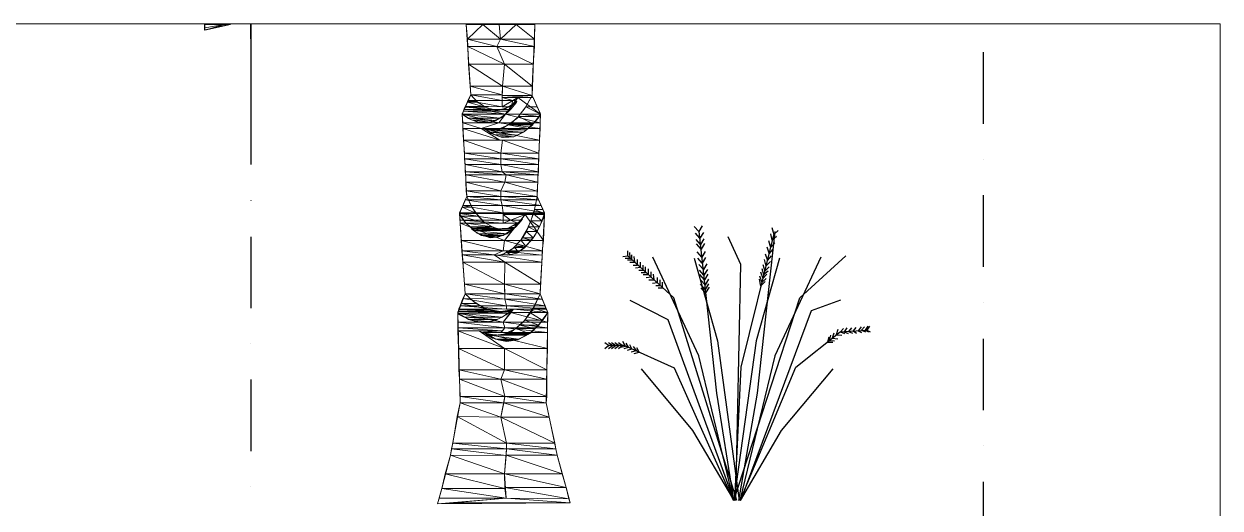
# Model space of a CAD drawing. Header units: inches. Extents: x 2 to 859, y 1 to 607.
# Drawn here: x 205.1 to 342.3, y 242.1 to 297.6 of the extents above; entities that cross this region are included whole.
import ezdxf

# ---------------------------------------------------------------- set-up
doc = ezdxf.new("R2010")
doc.units = ezdxf.units.IN
doc.header["$MEASUREMENT"] = 0
doc.layers.add('PDF_Geometry', color=7, linetype='Continuous', true_color=0x00b8b8)

msp = doc.modelspace()

# ---------------------------------------------------------------- linework, layer by layer
at = {"layer": 'PDF_Geometry', "color": 7, "lineweight": 0}
msp.add_lwpolyline([(34.15, 25.63), (342.29, 25.63), (342.29, 297.61), (34.15, 297.61), (34.15, 25.63)], dxfattribs=at)
at = {"layer": 'PDF_Geometry', "color": 3, "lineweight": 0}
for points in [[(228.09, 297.55), (225.88, 297.55), (225.88, 297.16), (228.09, 297.55)], [(228.8, 297.55), (228.09, 297.55), (225.88, 296.9), (228.8, 297.55)], [(228.09, 297.55), (225.88, 296.9), (225.88, 297.16), (228.09, 297.55)]]:
    msp.add_lwpolyline(points, dxfattribs=at)
at = {"layer": 'PDF_Geometry', "color": 7, "lineweight": 25}
for points in [[(228.8, 297.55), (225.88, 296.9), (225.88, 297.55)], [(231.14, 295.92), (231.14, 297.55)], [(231.14, 297.55), (231.14, 289.61)], [(315.11, 294.36), (315.11, 286.16)], [(231.14, 289.61), (231.14, 281.48)], [(231.14, 288.77), (231.14, 288.77)], [(315.11, 282.07), (315.11, 282.07)], [(231.14, 277.38), (231.14, 277.32)], [(315.11, 277.97), (315.11, 269.78)], [(231.14, 273.22), (231.14, 265.03)], [(315.11, 265.68), (315.11, 265.68)], [(231.14, 260.93), (231.14, 260.93)], [(315.11, 261.52), (315.11, 253.32)], [(231.14, 256.83), (231.14, 248.64)], [(315.11, 249.22), (315.11, 249.22)], [(231.14, 244.54), (231.14, 244.54)], [(315.11, 245.13), (315.11, 236.93)]]:
    msp.add_lwpolyline(points, dxfattribs=at)
at = {"layer": 'PDF_Geometry', "color": 172, "lineweight": 20, "true_color": 0x0000dd}
for points in [[(255.86, 297.55), (256.38, 289.48), (255.4, 287.27), (255.92, 277.84), (255.08, 275.89), (255.73, 266.65), (254.88, 264.44), (255.14, 254.17), (254.04, 248.18), (253.06, 244.35), (252.54, 242.59), (260.41, 243.24), (260.22, 246.04), (260.48, 248.9), (260.48, 249.55), (259.83, 252.54), (260.28, 254.88), (259.83, 256.9), (260.22, 257.94), (260.22, 260.41), (257.35, 262.43), (259.83, 262.23), (260.28, 262.75), (260.09, 263.4), (261.26, 264.9), (260.48, 264.9), (260.48, 265.29), (260.28, 266.07), (260.22, 267.76), (260.28, 270.3), (259.04, 271.14), (260.09, 271.6), (260.22, 272.77), (262.62, 275.76), (260.09, 274.78), (260.09, 275.11), (260.09, 275.95), (259.96, 276.8), (259.83, 277.45), (259.83, 278.49), (260.28, 279.47), (260.41, 280.31), (259.96, 280.64), (259.83, 281.48), (259.83, 282.13), (259.83, 282.78), (260.02, 284.28), (259.7, 284.28), (257.55, 285.64), (259.57, 286.29), (261.78, 289.16), (259.96, 288.12), (259.96, 288.83), (260.02, 290.46), (260.22, 292.99), (259.37, 295.01), (259.76, 295.86), (259.63, 297.55)], [(263.99, 277.84), (263.6, 275.95), (262.95, 274.26), (262.1, 272.83), (261.19, 271.86), (260.15, 271.27), (259.89, 271.14), (259.83, 271.14), (259.96, 271.14), (260.54, 271.08), (261.65, 271.34), (262.69, 272.12), (263.66, 273.29), (264.44, 274.78), (264.77, 275.56), (264.83, 275.89), (264.77, 276.02), (264.64, 276.34), (263.99, 277.84)], [(255.73, 266.65), (256.64, 265.81), (257.68, 265.16), (258.72, 264.77), (259.76, 264.64), (260.8, 264.7), (261.06, 264.77), (261.13, 264.77), (260.93, 264.64), (260.41, 264.25), (259.24, 263.66), (258, 263.4), (256.77, 263.53), (255.6, 263.99), (255.01, 264.31), (254.88, 264.51), (254.88, 264.57), (255.08, 265.03), (255.73, 266.65)], [(264.31, 266.65), (263.47, 264.83), (262.36, 263.4), (261.06, 262.36), (259.76, 261.91), (258.39, 262.04), (258.07, 262.1), (258.2, 261.97), (258.85, 261.58), (260.28, 261.26), (261.78, 261.39), (263.21, 262.17), (264.44, 263.4), (265.03, 264.18), (265.16, 264.51), (265.16, 264.64), (264.96, 265.03), (264.31, 266.65)]]:
    msp.add_lwpolyline(points, dxfattribs=at)
at = {"layer": 'PDF_Geometry', "lineweight": 20}
msp.add_lwpolyline([(255.86, 297.55), (256.38, 289.48), (255.4, 287.27), (255.92, 277.84), (255.08, 275.89), (255.73, 266.65), (254.88, 264.44), (255.14, 254.17), (254.04, 248.18), (253.06, 244.35), (252.54, 242.59), (260.41, 243.24), (260.22, 246.04), (260.48, 248.9), (260.48, 249.55), (259.83, 252.54), (260.28, 254.88), (259.83, 256.9), (260.22, 257.94), (260.22, 260.41), (257.35, 262.43), (259.83, 262.23), (260.28, 262.75), (260.09, 263.4), (261.26, 264.9), (260.48, 264.9), (260.48, 265.29), (260.28, 266.07), (260.22, 267.76), (260.28, 270.3), (259.04, 271.14), (260.09, 271.6), (260.22, 272.77), (262.62, 275.76), (260.09, 274.78), (260.09, 275.11), (260.09, 275.95), (259.96, 276.8), (259.83, 277.45), (259.83, 278.49), (260.28, 279.47), (260.41, 280.31), (259.96, 280.64), (259.83, 281.48), (259.83, 282.13), (259.83, 282.78), (260.02, 284.28), (259.7, 284.28), (257.55, 285.64), (259.57, 286.29), (261.78, 289.16), (259.96, 288.12), (259.96, 288.83), (260.02, 290.46), (260.22, 292.99), (259.37, 295.01), (259.76, 295.86), (259.63, 297.55)], dxfattribs=at)
at = {"layer": 'PDF_Geometry', "color": 12, "lineweight": 20, "true_color": 0xdd0000}
msp.add_lwpolyline([(263.73, 297.55), (263.4, 289.42), (264.38, 287.27), (263.99, 277.84), (264.83, 275.89), (264.31, 266.65), (265.22, 264.51), (265.03, 254.17), (266.26, 248.18), (267.3, 244.48), (267.76, 242.72), (252.54, 242.59), (260.41, 243.24), (260.22, 246.04), (260.48, 248.9), (260.48, 249.55), (259.83, 252.54), (260.28, 254.88), (259.83, 256.9), (260.22, 257.94), (260.22, 260.41), (257.35, 262.43), (259.83, 262.23), (260.28, 262.75), (260.09, 263.4), (261.26, 264.9), (260.48, 264.9), (260.48, 265.29), (260.28, 266.07), (260.22, 267.76), (260.28, 270.3), (259.04, 271.14), (260.09, 271.6), (260.22, 272.77), (262.62, 275.76), (260.09, 274.78), (260.09, 275.11), (260.09, 275.95), (259.96, 276.8), (259.83, 277.45), (259.83, 278.49), (260.28, 279.47), (260.41, 280.31), (259.96, 280.64), (259.83, 281.48), (259.83, 282.13), (259.83, 282.78), (260.02, 284.28), (259.7, 284.28), (257.55, 285.64), (259.57, 286.29), (261.78, 289.16), (259.96, 288.12), (259.96, 288.83), (260.02, 290.46), (260.22, 292.99), (259.37, 295.01), (259.76, 295.86), (259.63, 297.55)], dxfattribs=at)
at = {"layer": 'PDF_Geometry', "lineweight": 0}
for points in [[(255.99, 295.86), (257.74, 297.55), (255.86, 297.55), (255.99, 295.86)], [(259.76, 295.86), (255.99, 295.86), (257.74, 297.55), (259.76, 295.86)], [(257.74, 297.55), (259.63, 297.55), (259.76, 295.86), (257.74, 297.55)], [(256.05, 295.01), (259.37, 295.01), (255.99, 295.86), (256.05, 295.01)], [(259.37, 295.01), (255.99, 295.86), (259.76, 295.86), (259.37, 295.01)], [(256.12, 292.99), (260.22, 292.99), (256.05, 295.01), (256.12, 292.99)], [(260.22, 292.99), (256.05, 295.01), (259.37, 295.01), (260.22, 292.99)], [(256.31, 290.46), (260.02, 290.46), (256.12, 292.99), (256.31, 290.46)], [(260.02, 290.46), (256.12, 292.99), (260.22, 292.99), (260.02, 290.46)], [(256.05, 288.83), (259.96, 288.83), (256.38, 289.48), (256.05, 288.83)], [(256.38, 289.48), (259.96, 289.48), (256.31, 290.46), (256.38, 289.48)], [(259.96, 289.48), (256.31, 290.46), (260.02, 290.46), (259.96, 289.48)], [(259.96, 288.83), (256.38, 289.48), (259.96, 289.48), (259.96, 288.83)], [(255.4, 287.27), (260.35, 287.27), (255.79, 288.18), (255.4, 287.27)], [(255.79, 288.18), (259.96, 288.12), (256.05, 288.83), (255.79, 288.18)], [(260.35, 287.27), (255.79, 288.18), (261, 288.12), (260.35, 287.27)], [(259.96, 288.12), (256.05, 288.83), (259.96, 288.83), (259.96, 288.12)], [(259.96, 288.12), (261, 288.12), (261.19, 288.83), (259.96, 288.12)], [(261, 288.12), (261.19, 288.83), (261.52, 288.83), (261, 288.12)], [(261.78, 289.16), (261.19, 288.83), (261.52, 288.83), (261.78, 289.16)], [(255.47, 286.29), (259.57, 286.29), (255.4, 287.27), (255.47, 286.29)], [(259.57, 286.29), (255.4, 287.27), (260.35, 287.27), (259.57, 286.29)], [(255.47, 285.64), (257.55, 285.64), (255.47, 286.29), (255.47, 285.64)], [(257.55, 285.64), (255.47, 286.29), (259.57, 286.29), (257.55, 285.64)], [(255.53, 284.28), (259.7, 284.28), (255.47, 285.64), (255.53, 284.28)], [(259.7, 284.28), (255.47, 285.64), (257.55, 285.64), (259.7, 284.28)], [(259.7, 284.28), (259.7, 284.28), (255.53, 284.28), (259.7, 284.28)], [(259.7, 284.28), (255.53, 284.28), (259.7, 284.28)], [(255.66, 282.78), (259.83, 282.78), (255.53, 284.28), (255.66, 282.78)], [(259.83, 282.78), (255.53, 284.28), (260.02, 284.28), (259.83, 282.78)], [(260.02, 284.28), (259.7, 284.28), (259.7, 284.28), (260.02, 284.28)], [(255.66, 282.13), (259.83, 282.13), (255.66, 282.78), (255.66, 282.13)], [(259.83, 282.13), (255.66, 282.78), (259.83, 282.78), (259.83, 282.13)], [(255.73, 281.48), (259.83, 281.48), (255.66, 282.13), (255.73, 281.48)], [(259.83, 281.48), (255.66, 282.13), (259.83, 282.13), (259.83, 281.48)], [(255.73, 280.64), (259.96, 280.64), (255.73, 281.48), (255.73, 280.64)], [(259.96, 280.64), (255.73, 281.48), (259.83, 281.48), (259.96, 280.64)], [(255.79, 280.31), (260.41, 280.31), (255.73, 280.64), (255.79, 280.31)], [(260.41, 280.31), (255.73, 280.64), (259.96, 280.64), (260.41, 280.31)], [(255.79, 279.47), (260.28, 279.47), (255.79, 280.31), (255.79, 279.47)], [(260.28, 279.47), (255.79, 280.31), (260.41, 280.31), (260.28, 279.47)], [(255.86, 278.49), (259.83, 278.49), (255.79, 279.47), (255.86, 278.49)], [(259.83, 278.49), (255.79, 279.47), (260.28, 279.47), (259.83, 278.49)], [(255.92, 277.84), (259.83, 277.84), (255.86, 278.49), (255.92, 277.84)], [(259.83, 277.84), (255.86, 278.49), (259.83, 278.49), (259.83, 277.84)], [(255.47, 276.8), (259.96, 276.8), (255.73, 277.45), (255.47, 276.8)], [(255.73, 277.45), (259.83, 277.45), (255.92, 277.84), (255.73, 277.45)], [(259.96, 276.8), (255.73, 277.45), (259.83, 277.45), (259.96, 276.8)], [(259.83, 277.45), (255.92, 277.84), (259.83, 277.84), (259.83, 277.45)], [(255.08, 275.95), (260.09, 275.95), (255.47, 276.8), (255.08, 275.95)], [(255.08, 275.89), (260.09, 275.89), (255.08, 275.95), (255.08, 275.89)], [(260.09, 275.89), (255.08, 275.95), (260.09, 275.95), (260.09, 275.89)], [(255.14, 275.11), (260.09, 275.11), (255.08, 275.89), (255.14, 275.11)], [(260.09, 275.11), (255.08, 275.89), (260.09, 275.89), (260.09, 275.11)], [(260.09, 275.95), (255.47, 276.8), (259.96, 276.8), (260.09, 275.95)], [(262.62, 275.76), (260.93, 275.11), (262.1, 275.11), (262.62, 275.76)], [(255.14, 274.78), (260.09, 274.78), (255.14, 275.11), (255.14, 274.78)], [(260.09, 274.78), (255.14, 275.11), (260.09, 275.11), (260.09, 274.78)], [(255.27, 272.77), (260.22, 272.77), (255.14, 274.78), (255.27, 272.77)], [(260.22, 272.77), (255.14, 274.78), (261.78, 274.78), (260.22, 272.77)], [(260.09, 274.78), (261.78, 274.78), (260.93, 275.11), (260.09, 274.78)], [(261.78, 274.78), (260.93, 275.11), (262.1, 275.11), (261.78, 274.78)], [(255.34, 271.6), (260.09, 271.6), (255.27, 272.77), (255.34, 271.6)], [(260.09, 271.6), (255.27, 272.77), (260.22, 272.77), (260.09, 271.6)], [(255.4, 271.14), (259.04, 271.14), (255.34, 271.6), (255.4, 271.14)], [(259.04, 271.14), (255.34, 271.6), (260.09, 271.6), (259.04, 271.14)], [(255.47, 270.3), (260.28, 270.3), (255.4, 271.14), (255.47, 270.3)], [(260.28, 270.3), (255.4, 271.14), (259.04, 271.14), (260.28, 270.3)], [(255.66, 267.76), (260.22, 267.76), (255.47, 270.3), (255.66, 267.76)], [(260.22, 267.76), (255.47, 270.3), (260.28, 270.3), (260.22, 267.76)], [(255.73, 266.65), (260.28, 266.65), (255.66, 267.76), (255.73, 266.65)], [(260.28, 266.65), (255.66, 267.76), (260.22, 267.76), (260.28, 266.65)], [(255.14, 265.29), (260.48, 265.29), (255.47, 266.13), (255.14, 265.29)], [(255.73, 266.65), (255.27, 265.55), (256.96, 265.55), (255.73, 266.65)], [(255.47, 266.13), (260.28, 266.07), (255.73, 266.65), (255.47, 266.13)], [(260.48, 265.29), (255.47, 266.13), (260.28, 266.07), (260.48, 265.29)], [(260.28, 266.07), (255.73, 266.65), (260.28, 266.65), (260.28, 266.07)], [(254.88, 264.44), (260.93, 264.44), (255.01, 264.96), (254.88, 264.44)], [(254.95, 264.64), (259.76, 264.64), (255.01, 264.83), (254.95, 264.64)], [(255.01, 264.9), (258.33, 264.9), (255.27, 265.55), (255.01, 264.9)], [(255.01, 264.96), (260.48, 264.9), (255.14, 265.29), (255.01, 264.96)], [(260.48, 264.9), (260.48, 264.9), (255.01, 264.96), (260.48, 264.9)], [(260.48, 264.9), (255.01, 264.96), (260.48, 264.9)], [(260.93, 264.44), (255.01, 264.96), (261.26, 264.9), (260.93, 264.44)], [(255.01, 264.83), (258.65, 264.83), (255.01, 264.9), (255.01, 264.83)], [(258.65, 264.83), (255.01, 264.9), (258.33, 264.9), (258.65, 264.83)], [(259.76, 264.64), (255.01, 264.83), (258.65, 264.83), (259.76, 264.64)], [(260.48, 264.9), (255.14, 265.29), (260.48, 265.29), (260.48, 264.9)], [(258.33, 264.9), (255.27, 265.55), (256.96, 265.55), (258.33, 264.9)], [(261.13, 264.83), (259.76, 264.64), (260.87, 264.64), (261.13, 264.83)], [(261.26, 264.9), (260.48, 264.9), (260.48, 264.9), (261.26, 264.9)], [(254.88, 264.44), (260.61, 264.44), (254.95, 264.64), (254.88, 264.44)], [(254.88, 263.4), (260.09, 263.4), (254.88, 264.44), (254.88, 263.4)], [(260.09, 263.4), (254.88, 264.44), (260.93, 264.44), (260.09, 263.4)], [(255.73, 263.99), (259.96, 263.99), (254.88, 264.44), (255.73, 263.99)], [(259.96, 263.99), (254.88, 264.44), (260.61, 264.44), (259.96, 263.99)], [(254.88, 262.75), (260.28, 262.75), (254.88, 263.4), (254.88, 262.75)], [(260.28, 262.75), (254.88, 263.4), (260.09, 263.4), (260.28, 262.75)], [(260.61, 264.44), (254.95, 264.64), (260.87, 264.64), (260.61, 264.44)], [(256.12, 263.73), (259.37, 263.73), (255.73, 263.99), (256.12, 263.73)], [(259.37, 263.73), (255.73, 263.99), (259.96, 263.99), (259.37, 263.73)], [(256.12, 263.73), (257.09, 263.47), (258.65, 263.47), (256.12, 263.73)], [(256.12, 263.73), (259.37, 263.73), (258.65, 263.47), (256.12, 263.73)], [(257.09, 263.47), (258.65, 263.47), (257.35, 263.4), (257.09, 263.47)], [(254.88, 262.43), (260.02, 262.43), (254.88, 262.75), (254.88, 262.43)], [(260.02, 262.43), (254.88, 262.75), (260.28, 262.75), (260.02, 262.43)], [(254.95, 260.41), (260.22, 260.41), (254.88, 262.43), (254.95, 260.41)], [(260.22, 260.41), (254.88, 262.43), (257.35, 262.43), (260.22, 260.41)], [(257.35, 262.43), (260.02, 262.43), (259.83, 262.23), (257.35, 262.43)], [(255.01, 257.94), (260.22, 257.94), (254.95, 260.41), (255.01, 257.94)], [(260.22, 257.94), (254.95, 260.41), (260.22, 260.41), (260.22, 257.94)], [(255.08, 256.9), (259.83, 256.9), (255.01, 257.94), (255.08, 256.9)], [(259.83, 256.9), (255.01, 257.94), (260.22, 257.94), (259.83, 256.9)], [(255.14, 254.88), (260.28, 254.88), (255.08, 256.9), (255.14, 254.88)], [(260.28, 254.88), (255.08, 256.9), (259.83, 256.9), (260.28, 254.88)], [(254.82, 252.61), (259.83, 252.54), (255.14, 254.17), (254.82, 252.61)], [(255.14, 254.17), (260.15, 254.17), (255.14, 254.88), (255.14, 254.17)], [(260.15, 254.17), (255.14, 254.88), (260.28, 254.88), (260.15, 254.17)], [(259.83, 252.54), (255.14, 254.17), (260.15, 254.17), (259.83, 252.54)], [(254.3, 249.55), (260.48, 249.55), (254.82, 252.61), (254.3, 249.55)], [(260.48, 249.55), (254.82, 252.61), (259.83, 252.54), (260.48, 249.55)], [(254.04, 248.18), (260.41, 248.12), (254.17, 248.9), (254.04, 248.18)], [(254.17, 248.9), (260.48, 248.9), (254.3, 249.55), (254.17, 248.9)], [(260.41, 248.12), (254.17, 248.9), (260.48, 248.9), (260.41, 248.12)], [(260.48, 248.9), (254.3, 249.55), (260.48, 249.55), (260.48, 248.9)], [(253.45, 246.04), (260.22, 246.04), (254.04, 248.18), (253.45, 246.04)], [(260.22, 246.04), (254.04, 248.18), (260.41, 248.12), (260.22, 246.04)], [(253.06, 244.35), (260.28, 244.35), (253.45, 246.04), (253.06, 244.35)], [(260.28, 244.35), (253.45, 246.04), (260.22, 246.04), (260.28, 244.35)], [(253.06, 244.35), (252.74, 243.24), (260.41, 243.24), (253.06, 244.35)], [(253.06, 244.35), (260.28, 244.35), (260.41, 243.24), (253.06, 244.35)], [(252.74, 243.24), (260.41, 243.24), (252.54, 242.59), (252.74, 243.24)]]:
    msp.add_lwpolyline(points, dxfattribs=at)
at = {"layer": 'PDF_Geometry', "color": 12, "lineweight": 0, "true_color": 0xdd0000}
for points in [[(259.76, 295.86), (261.58, 297.55), (259.63, 297.55), (259.76, 295.86)], [(263.66, 295.86), (259.76, 295.86), (261.58, 297.55), (263.66, 295.86)], [(261.58, 297.55), (263.73, 297.55), (263.66, 295.86), (261.58, 297.55)], [(259.37, 295.01), (263.66, 295.01), (259.76, 295.86), (259.37, 295.01)], [(260.22, 292.99), (263.53, 292.99), (259.37, 295.01), (260.22, 292.99)], [(263.53, 292.99), (259.37, 295.01), (263.66, 295.01), (263.53, 292.99)], [(263.66, 295.01), (259.76, 295.86), (263.66, 295.86), (263.66, 295.01)], [(260.02, 290.46), (263.4, 290.46), (260.22, 292.99), (260.02, 290.46)], [(263.4, 290.46), (260.22, 292.99), (263.53, 292.99), (263.4, 290.46)], [(259.96, 289.42), (263.4, 289.42), (260.02, 290.46), (259.96, 289.42)], [(259.96, 289.16), (263.53, 289.16), (259.96, 289.42), (259.96, 289.16)], [(263.53, 289.16), (259.96, 289.42), (263.4, 289.42), (263.53, 289.16)], [(263.4, 289.42), (260.02, 290.46), (263.4, 290.46), (263.4, 289.42)], [(259.96, 289.16), (259.96, 288.83), (261.19, 288.83), (259.96, 289.16)], [(259.96, 289.16), (261.78, 289.16), (261.19, 288.83), (259.96, 289.16)], [(259.96, 288.83), (261.19, 288.83), (259.96, 288.12), (259.96, 288.83)], [(260.35, 287.27), (264.38, 287.27), (261.78, 289.16), (260.35, 287.27)], [(264.38, 287.27), (261.78, 289.16), (263.53, 289.16), (264.38, 287.27)], [(259.57, 286.29), (264.31, 286.29), (260.35, 287.27), (259.57, 286.29)], [(264.31, 286.29), (260.35, 287.27), (264.38, 287.27), (264.31, 286.29)], [(257.55, 285.64), (264.31, 285.64), (259.57, 286.29), (257.55, 285.64)], [(259.7, 284.28), (264.25, 284.28), (257.55, 285.64), (259.7, 284.28)], [(264.25, 284.28), (257.55, 285.64), (264.31, 285.64), (264.25, 284.28)], [(264.31, 285.64), (259.57, 286.29), (264.31, 286.29), (264.31, 285.64)], [(259.7, 284.28), (260.02, 284.28), (260.02, 284.28), (259.7, 284.28)], [(259.83, 282.78), (264.18, 282.78), (260.02, 284.28), (259.83, 282.78)], [(264.18, 282.78), (260.02, 284.28), (264.25, 284.28), (264.18, 282.78)], [(259.83, 282.13), (264.18, 282.13), (259.83, 282.78), (259.83, 282.13)], [(264.18, 282.13), (259.83, 282.78), (264.18, 282.78), (264.18, 282.13)], [(259.83, 281.48), (264.12, 281.48), (259.83, 282.13), (259.83, 281.48)], [(264.12, 281.48), (259.83, 282.13), (264.18, 282.13), (264.12, 281.48)], [(259.96, 280.64), (264.12, 280.64), (259.83, 281.48), (259.96, 280.64)], [(264.12, 280.64), (259.83, 281.48), (264.12, 281.48), (264.12, 280.64)], [(260.41, 280.31), (264.05, 280.31), (259.96, 280.64), (260.41, 280.31)], [(264.05, 280.31), (259.96, 280.64), (264.12, 280.64), (264.05, 280.31)], [(260.28, 279.47), (264.05, 279.47), (260.41, 280.31), (260.28, 279.47)], [(264.05, 279.47), (260.41, 280.31), (264.05, 280.31), (264.05, 279.47)], [(259.83, 278.49), (263.99, 278.43), (260.28, 279.47), (259.83, 278.49)], [(259.83, 277.84), (263.99, 277.84), (259.83, 278.49), (259.83, 277.84)], [(263.99, 277.84), (259.83, 278.49), (263.99, 278.43), (263.99, 277.84)], [(263.99, 278.43), (260.28, 279.47), (264.05, 279.47), (263.99, 278.43)], [(259.83, 277.45), (264.12, 277.45), (259.83, 277.84), (259.83, 277.45)], [(264.12, 277.45), (259.83, 277.84), (263.99, 277.84), (264.12, 277.45)], [(259.96, 276.8), (264.44, 276.8), (259.83, 277.45), (259.96, 276.8)], [(264.44, 276.8), (259.83, 277.45), (264.12, 277.45), (264.44, 276.8)], [(260.09, 275.95), (264.83, 275.95), (259.96, 276.8), (260.09, 275.95)], [(264.83, 275.95), (259.96, 276.8), (264.44, 276.8), (264.83, 275.95)], [(260.09, 275.89), (264.83, 275.89), (260.09, 275.95), (260.09, 275.89)], [(264.83, 275.89), (260.09, 275.95), (264.83, 275.95), (264.83, 275.89)], [(260.09, 275.76), (264.83, 275.76), (260.09, 275.89), (260.09, 275.76)], [(264.83, 275.76), (260.09, 275.89), (264.83, 275.89), (264.83, 275.76)], [(260.09, 275.76), (260.09, 275.11), (260.93, 275.11), (260.09, 275.76)], [(260.09, 275.76), (262.62, 275.76), (260.93, 275.11), (260.09, 275.76)], [(260.22, 272.77), (264.7, 272.77), (262.62, 275.76), (260.22, 272.77)], [(264.7, 272.77), (262.62, 275.76), (264.83, 275.76), (264.7, 272.77)], [(260.09, 275.11), (260.93, 275.11), (260.09, 274.78), (260.09, 275.11)], [(259.04, 271.14), (264.57, 271.08), (260.09, 271.6), (259.04, 271.14)], [(260.09, 271.6), (264.57, 271.6), (260.22, 272.77), (260.09, 271.6)], [(264.57, 271.08), (260.09, 271.6), (264.57, 271.6), (264.57, 271.08)], [(264.57, 271.6), (260.22, 272.77), (264.7, 272.77), (264.57, 271.6)], [(260.28, 270.3), (264.51, 270.3), (259.04, 271.14), (260.28, 270.3)], [(264.51, 270.3), (259.04, 271.14), (264.57, 271.08), (264.51, 270.3)], [(260.22, 267.76), (264.38, 267.76), (260.28, 270.3), (260.22, 267.76)], [(264.38, 267.76), (260.28, 270.3), (264.51, 270.3), (264.38, 267.76)], [(260.28, 266.65), (264.31, 266.65), (260.22, 267.76), (260.28, 266.65)], [(264.31, 266.65), (260.22, 267.76), (264.38, 267.76), (264.31, 266.65)], [(260.28, 266.07), (264.57, 266.07), (260.28, 266.65), (260.28, 266.07)], [(264.57, 266.07), (260.28, 266.65), (264.31, 266.65), (264.57, 266.07)], [(260.48, 265.29), (264.9, 265.29), (260.28, 266.07), (260.48, 265.29)], [(264.9, 265.29), (260.28, 266.07), (264.57, 266.07), (264.9, 265.29)], [(260.48, 264.9), (265.03, 264.9), (260.48, 265.29), (260.48, 264.9)], [(265.03, 264.9), (260.48, 265.29), (264.9, 265.29), (265.03, 264.9)], [(260.48, 264.9), (261.26, 264.9), (261.26, 264.9), (260.48, 264.9)], [(260.93, 264.51), (265.22, 264.51), (261.26, 264.9), (260.93, 264.51)], [(265.22, 264.51), (261.26, 264.9), (265.03, 264.9), (265.22, 264.51)], [(260.09, 263.4), (265.16, 263.4), (260.93, 264.51), (260.09, 263.4)], [(260.28, 262.75), (265.16, 262.75), (260.09, 263.4), (260.28, 262.75)], [(265.16, 262.75), (260.09, 263.4), (265.16, 263.4), (265.16, 262.75)], [(265.16, 263.4), (260.93, 264.51), (265.22, 264.51), (265.16, 263.4)], [(257.35, 262.43), (257.61, 262.23), (259.83, 262.23), (257.35, 262.43)], [(260.22, 260.41), (265.16, 260.41), (257.61, 262.23), (260.22, 260.41)], [(265.16, 260.41), (257.61, 262.23), (265.16, 262.23), (265.16, 260.41)], [(259.83, 262.23), (265.16, 262.23), (260.28, 262.75), (259.83, 262.23)], [(265.16, 262.23), (260.28, 262.75), (265.16, 262.75), (265.16, 262.23)], [(260.22, 257.94), (265.09, 257.94), (260.22, 260.41), (260.22, 257.94)], [(265.09, 257.94), (260.22, 260.41), (265.16, 260.41), (265.09, 257.94)], [(259.83, 256.9), (265.09, 256.9), (260.22, 257.94), (259.83, 256.9)], [(265.09, 256.9), (260.22, 257.94), (265.09, 257.94), (265.09, 256.9)], [(260.28, 254.88), (265.09, 254.88), (259.83, 256.9), (260.28, 254.88)], [(265.09, 254.88), (259.83, 256.9), (265.09, 256.9), (265.09, 254.88)], [(259.83, 252.54), (265.35, 252.54), (260.15, 254.17), (259.83, 252.54)], [(260.15, 254.17), (265.03, 254.17), (260.28, 254.88), (260.15, 254.17)], [(265.35, 252.54), (260.15, 254.17), (265.03, 254.17), (265.35, 252.54)], [(265.03, 254.17), (260.28, 254.88), (265.09, 254.88), (265.03, 254.17)], [(260.48, 249.55), (266, 249.55), (259.83, 252.54), (260.48, 249.55)], [(266, 249.55), (259.83, 252.54), (265.35, 252.54), (266, 249.55)], [(260.41, 248.18), (266.26, 248.18), (260.48, 248.9), (260.41, 248.18)], [(260.48, 248.9), (266.13, 248.9), (260.48, 249.55), (260.48, 248.9)], [(266.13, 248.9), (260.48, 249.55), (266, 249.55), (266.13, 248.9)], [(266.26, 248.18), (260.48, 248.9), (266.13, 248.9), (266.26, 248.18)], [(260.22, 246.04), (266.85, 246.04), (260.41, 248.18), (260.22, 246.04)], [(266.85, 246.04), (260.41, 248.18), (266.26, 248.18), (266.85, 246.04)], [(260.28, 244.48), (267.3, 244.48), (260.22, 246.04), (260.28, 244.48)], [(267.3, 244.48), (260.22, 246.04), (266.85, 246.04), (267.3, 244.48)], [(260.41, 243.24), (267.63, 243.18), (260.28, 244.48), (260.41, 243.24)], [(267.63, 243.18), (260.28, 244.48), (267.3, 244.48), (267.63, 243.18)], [(260.41, 243.24), (254.3, 242.72), (267.76, 242.72), (260.41, 243.24)], [(260.41, 243.24), (267.63, 243.18), (267.76, 242.72), (260.41, 243.24)], [(254.3, 242.72), (267.76, 242.72), (252.54, 242.59), (254.3, 242.72)]]:
    msp.add_lwpolyline(points, dxfattribs=at)
at = {"layer": 'PDF_Geometry', "color": 252, "lineweight": 20, "true_color": 0x989898}
for points in [[(256.38, 289.48), (257.22, 288.57), (258.26, 287.99), (259.3, 287.73), (260.35, 287.92), (261.39, 288.51), (261.58, 288.7), (261.65, 288.7), (261.52, 288.51), (261, 287.86), (259.89, 286.88), (258.65, 286.36), (257.35, 286.29), (256.12, 286.75), (255.53, 287.14), (255.4, 287.34), (255.47, 287.4), (255.6, 287.86), (256.38, 289.48)], [(255.92, 277.84), (256.77, 276.15), (257.94, 274.85), (259.3, 274.13), (260.67, 274.2), (261.91, 274.91), (262.17, 275.11), (262.23, 275.17), (262.1, 274.98), (261.52, 274.33), (260.09, 273.35), (258.59, 273.09), (257.09, 273.61), (255.79, 274.78), (255.21, 275.56), (255.08, 275.89), (255.14, 276.02), (255.27, 276.34), (255.92, 277.84)], [(255.92, 277.84), (256.77, 276.15), (257.94, 274.85), (259.3, 274.13), (260.67, 274.2), (261.91, 274.91), (262.17, 275.11), (262.23, 275.17), (262.1, 274.98), (261.52, 274.33), (260.09, 273.35), (258.59, 273.09), (257.09, 273.61), (255.79, 274.78), (255.21, 275.56), (255.08, 275.89), (255.14, 276.02), (255.27, 276.34), (255.92, 277.84)], [(255.73, 266.65), (256.64, 265.81), (257.68, 265.16), (258.72, 264.77), (259.76, 264.64), (260.8, 264.7), (261.06, 264.77), (261.13, 264.77), (260.93, 264.64), (260.41, 264.25), (259.24, 263.66), (258, 263.4), (256.77, 263.53), (255.6, 263.99), (255.01, 264.31), (254.88, 264.51), (254.88, 264.57), (255.08, 265.03), (255.73, 266.65)], [(255.73, 266.65), (256.64, 265.81), (257.68, 265.16), (258.72, 264.77), (259.76, 264.64), (260.8, 264.7), (261.06, 264.77), (261.13, 264.77), (260.93, 264.64), (260.41, 264.25), (259.24, 263.66), (258, 263.4), (256.77, 263.53), (255.6, 263.99), (255.01, 264.31), (254.88, 264.51), (254.88, 264.57), (255.08, 265.03), (255.73, 266.65)]]:
    msp.add_lwpolyline(points, dxfattribs=at)
at = {"layer": 'PDF_Geometry', "color": 252, "lineweight": 0, "true_color": 0x989898}
for points in [[(256.38, 289.48), (256.05, 288.77), (257.03, 288.77), (256.38, 289.48)], [(255.6, 287.79), (258.91, 287.79), (255.73, 288.05), (255.6, 287.79)], [(255.73, 288.05), (258.07, 288.05), (255.99, 288.64), (255.73, 288.05)], [(258.91, 287.79), (255.73, 288.05), (258.07, 288.05), (258.91, 287.79)], [(255.99, 288.64), (257.16, 288.64), (256.05, 288.77), (255.99, 288.64)], [(258.07, 288.05), (255.99, 288.64), (257.16, 288.64), (258.07, 288.05)], [(257.16, 288.64), (256.05, 288.77), (257.03, 288.77), (257.16, 288.64)], [(259.89, 287.79), (260.93, 287.79), (260.8, 288.12), (259.89, 287.79)], [(260.8, 288.12), (261.19, 288.12), (261.52, 288.64), (260.8, 288.12)], [(260.93, 287.79), (260.8, 288.12), (261.19, 288.12), (260.93, 287.79)], [(261.19, 288.12), (261.52, 288.64), (261.58, 288.64), (261.19, 288.12)], [(261.65, 288.77), (261.52, 288.64), (261.58, 288.64), (261.65, 288.77)], [(255.4, 287.27), (260.35, 287.27), (255.53, 287.6), (255.4, 287.27)], [(256.12, 286.82), (259.7, 286.82), (255.4, 287.27), (256.12, 286.82)], [(259.7, 286.82), (255.4, 287.27), (260.35, 287.27), (259.7, 286.82)], [(255.53, 287.6), (260.74, 287.6), (255.6, 287.79), (255.53, 287.6)], [(260.35, 287.27), (255.53, 287.6), (260.74, 287.6), (260.35, 287.27)], [(258.98, 287.79), (258.98, 287.79), (255.6, 287.79), (258.98, 287.79)], [(258.98, 287.79), (255.6, 287.79), (258.91, 287.79), (258.98, 287.79)], [(260.74, 287.6), (255.6, 287.79), (260.87, 287.79), (260.74, 287.6)], [(256.44, 286.62), (259.24, 286.55), (256.12, 286.82), (256.44, 286.62)], [(259.24, 286.55), (256.12, 286.82), (259.7, 286.82), (259.24, 286.55)], [(258.98, 287.79), (260.87, 287.79), (259.89, 287.79), (258.98, 287.79)], [(260.87, 287.79), (259.89, 287.79), (260.93, 287.79), (260.87, 287.79)], [(256.44, 286.62), (257.29, 286.36), (258.65, 286.36), (256.44, 286.62)], [(256.44, 286.62), (259.24, 286.55), (258.65, 286.36), (256.44, 286.62)], [(257.29, 286.36), (258.65, 286.36), (257.55, 286.29), (257.29, 286.36)], [(255.92, 277.84), (255.4, 276.6), (256.51, 276.6), (255.92, 277.84)], [(255.92, 277.84), (255.4, 276.6), (256.51, 276.6), (255.92, 277.84)], [(263.99, 277.84), (263.66, 276.34), (264.64, 276.34), (263.99, 277.84)], [(255.08, 275.89), (257.03, 275.89), (255.4, 276.6), (255.08, 275.89)], [(255.08, 275.89), (257.03, 275.89), (255.4, 276.6), (255.08, 275.89)], [(255.27, 275.56), (257.22, 275.56), (255.08, 275.89), (255.27, 275.56)], [(257.22, 275.56), (255.08, 275.89), (257.03, 275.89), (257.22, 275.56)], [(255.27, 275.56), (257.22, 275.56), (255.08, 275.89), (255.27, 275.56)], [(257.22, 275.56), (255.08, 275.89), (257.03, 275.89), (257.22, 275.56)], [(257.03, 275.89), (255.4, 276.6), (256.51, 276.6), (257.03, 275.89)], [(257.03, 275.89), (255.4, 276.6), (256.51, 276.6), (257.03, 275.89)], [(263.27, 275.04), (264.51, 275.04), (263.53, 275.89), (263.27, 275.04)], [(263.53, 275.89), (264.83, 275.89), (263.66, 276.34), (263.53, 275.89)], [(264.51, 275.04), (263.53, 275.89), (264.83, 275.89), (264.51, 275.04)], [(264.83, 275.89), (263.66, 276.34), (264.64, 276.34), (264.83, 275.89)], [(255.79, 274.78), (258, 274.78), (255.27, 275.56), (255.79, 274.78)], [(258, 274.78), (255.27, 275.56), (257.22, 275.56), (258, 274.78)], [(255.79, 274.78), (258, 274.78), (255.27, 275.56), (255.79, 274.78)], [(258, 274.78), (255.27, 275.56), (257.22, 275.56), (258, 274.78)], [(255.86, 274.78), (258.07, 274.78), (255.79, 274.78), (255.86, 274.78)], [(258.07, 274.78), (255.79, 274.78), (258, 274.78), (258.07, 274.78)], [(255.86, 274.78), (258.07, 274.78), (255.79, 274.78), (255.86, 274.78)], [(258.07, 274.78), (255.79, 274.78), (258, 274.78), (258.07, 274.78)], [(256.31, 274.33), (258.85, 274.33), (255.86, 274.78), (256.31, 274.33)], [(258.85, 274.33), (255.86, 274.78), (258.07, 274.78), (258.85, 274.33)], [(256.31, 274.33), (258.85, 274.33), (255.86, 274.78), (256.31, 274.33)], [(258.85, 274.33), (255.86, 274.78), (258.07, 274.78), (258.85, 274.33)], [(256.44, 274.2), (259.3, 274.2), (256.31, 274.33), (256.44, 274.2)], [(259.3, 274.2), (256.31, 274.33), (258.85, 274.33), (259.3, 274.2)], [(256.44, 274.2), (259.3, 274.2), (256.31, 274.33), (256.44, 274.2)], [(259.3, 274.2), (256.31, 274.33), (258.85, 274.33), (259.3, 274.2)], [(260.8, 274.26), (261.45, 274.26), (261.45, 274.59), (260.8, 274.26)], [(260.8, 274.26), (261.45, 274.26), (261.45, 274.59), (260.8, 274.26)], [(261.45, 274.59), (261.71, 274.59), (261.78, 274.78), (261.45, 274.59)], [(261.45, 274.59), (261.71, 274.59), (261.78, 274.78), (261.45, 274.59)], [(261.45, 274.26), (261.45, 274.59), (261.71, 274.59), (261.45, 274.26)], [(261.45, 274.26), (261.45, 274.59), (261.71, 274.59), (261.45, 274.26)], [(261.71, 274.59), (261.78, 274.78), (261.91, 274.78), (261.71, 274.59)], [(261.71, 274.59), (261.78, 274.78), (261.91, 274.78), (261.71, 274.59)], [(262.3, 275.24), (261.78, 274.78), (261.91, 274.78), (262.3, 275.24)], [(262.3, 275.24), (261.78, 274.78), (261.91, 274.78), (262.3, 275.24)], [(262.75, 273.81), (263.99, 273.81), (262.95, 274.33), (262.75, 273.81)], [(262.95, 274.33), (264.25, 274.33), (263.27, 275.04), (262.95, 274.33)], [(263.99, 273.81), (262.95, 274.33), (264.25, 274.33), (263.99, 273.81)], [(264.25, 274.33), (263.27, 275.04), (264.51, 275.04), (264.25, 274.33)], [(256.51, 274.07), (259.7, 274.07), (256.44, 274.2), (256.51, 274.07)], [(259.7, 274.07), (256.44, 274.2), (259.3, 274.2), (259.7, 274.07)], [(256.51, 274.07), (259.7, 274.07), (256.44, 274.2), (256.51, 274.07)], [(259.7, 274.07), (256.44, 274.2), (259.3, 274.2), (259.7, 274.07)], [(256.7, 273.94), (261, 273.94), (256.51, 274.07), (256.7, 273.94)], [(261, 273.94), (256.51, 274.07), (261.19, 274.07), (261, 273.94)], [(256.7, 273.94), (261, 273.94), (256.51, 274.07), (256.7, 273.94)], [(261, 273.94), (256.51, 274.07), (261.19, 274.07), (261, 273.94)], [(257.29, 273.55), (260.54, 273.55), (256.7, 273.94), (257.29, 273.55)], [(260.54, 273.55), (256.7, 273.94), (261, 273.94), (260.54, 273.55)], [(257.29, 273.55), (260.54, 273.55), (256.7, 273.94), (257.29, 273.55)], [(260.54, 273.55), (256.7, 273.94), (261, 273.94), (260.54, 273.55)], [(257.61, 273.35), (260.02, 273.35), (257.29, 273.55), (257.61, 273.35)], [(260.02, 273.35), (257.29, 273.55), (260.54, 273.55), (260.02, 273.35)], [(257.61, 273.35), (260.02, 273.35), (257.29, 273.55), (257.61, 273.35)], [(260.02, 273.35), (257.29, 273.55), (260.54, 273.55), (260.02, 273.35)], [(257.61, 273.35), (258.33, 273.22), (259.57, 273.22), (257.61, 273.35)], [(257.61, 273.35), (260.02, 273.35), (259.57, 273.22), (257.61, 273.35)], [(257.61, 273.35), (258.33, 273.22), (259.57, 273.22), (257.61, 273.35)], [(257.61, 273.35), (260.02, 273.35), (259.57, 273.22), (257.61, 273.35)], [(258.33, 273.22), (259.57, 273.22), (258.59, 273.09), (258.33, 273.22)], [(258.33, 273.22), (259.57, 273.22), (258.59, 273.09), (258.33, 273.22)], [(259.7, 274.07), (261.19, 274.07), (260.61, 274.2), (259.7, 274.07)], [(259.7, 274.07), (261.19, 274.07), (260.61, 274.2), (259.7, 274.07)], [(260.61, 274.2), (261.32, 274.2), (260.8, 274.26), (260.61, 274.2)], [(260.61, 274.2), (261.32, 274.2), (260.8, 274.26), (260.61, 274.2)], [(261.19, 274.07), (260.61, 274.2), (261.32, 274.2), (261.19, 274.07)], [(261.19, 274.07), (260.61, 274.2), (261.32, 274.2), (261.19, 274.07)], [(261.32, 274.2), (260.8, 274.26), (261.45, 274.26), (261.32, 274.2)], [(261.32, 274.2), (260.8, 274.26), (261.45, 274.26), (261.32, 274.2)], [(262.1, 272.83), (263.34, 272.83), (262.3, 273.09), (262.1, 272.83)], [(262.3, 273.09), (263.53, 273.09), (262.75, 273.81), (262.3, 273.09)], [(263.34, 272.83), (262.3, 273.09), (263.53, 273.09), (263.34, 272.83)], [(263.53, 273.09), (262.75, 273.81), (263.99, 273.81), (263.53, 273.09)], [(260.61, 271.47), (261.84, 271.47), (261.39, 271.99), (260.61, 271.47)], [(261.39, 271.99), (262.62, 271.99), (261.45, 272.12), (261.39, 271.99)], [(261.84, 271.47), (261.39, 271.99), (262.62, 271.99), (261.84, 271.47)], [(261.45, 272.12), (262.69, 272.12), (262.1, 272.83), (261.45, 272.12)], [(262.62, 271.99), (261.45, 272.12), (262.69, 272.12), (262.62, 271.99)], [(262.69, 272.12), (262.1, 272.83), (263.34, 272.83), (262.69, 272.12)], [(260.54, 271.4), (259.76, 271.14), (260.93, 271.14), (260.54, 271.4)], [(259.76, 271.14), (260.93, 271.14), (260.8, 271.08), (259.76, 271.14)], [(260.54, 271.4), (261.78, 271.4), (260.61, 271.47), (260.54, 271.4)], [(260.54, 271.4), (261.78, 271.4), (260.93, 271.14), (260.54, 271.4)], [(261.78, 271.4), (260.61, 271.47), (261.84, 271.47), (261.78, 271.4)], [(255.73, 266.65), (255.27, 265.55), (256.96, 265.55), (255.73, 266.65)], [(255.73, 266.65), (255.27, 265.55), (256.96, 265.55), (255.73, 266.65)], [(264.31, 266.65), (263.53, 265.03), (264.96, 265.03), (264.31, 266.65)], [(254.95, 264.64), (259.76, 264.64), (255.01, 264.83), (254.95, 264.64)], [(254.95, 264.64), (259.76, 264.64), (255.01, 264.83), (254.95, 264.64)], [(255.01, 264.9), (258.33, 264.9), (255.27, 265.55), (255.01, 264.9)], [(255.01, 264.9), (258.33, 264.9), (255.27, 265.55), (255.01, 264.9)], [(255.01, 264.83), (258.65, 264.83), (255.01, 264.9), (255.01, 264.83)], [(258.65, 264.83), (255.01, 264.9), (258.33, 264.9), (258.65, 264.83)], [(255.01, 264.83), (258.65, 264.83), (255.01, 264.9), (255.01, 264.83)], [(258.65, 264.83), (255.01, 264.9), (258.33, 264.9), (258.65, 264.83)], [(259.76, 264.64), (255.01, 264.83), (258.65, 264.83), (259.76, 264.64)], [(259.76, 264.64), (255.01, 264.83), (258.65, 264.83), (259.76, 264.64)], [(258.33, 264.9), (255.27, 265.55), (256.96, 265.55), (258.33, 264.9)], [(258.33, 264.9), (255.27, 265.55), (256.96, 265.55), (258.33, 264.9)], [(261.13, 264.83), (259.76, 264.64), (260.87, 264.64), (261.13, 264.83)], [(261.13, 264.83), (259.76, 264.64), (260.87, 264.64), (261.13, 264.83)], [(263.14, 264.51), (265.22, 264.51), (263.53, 265.03), (263.14, 264.51)], [(265.22, 264.51), (263.53, 265.03), (264.96, 265.03), (265.22, 264.51)], [(254.88, 264.44), (260.61, 264.44), (254.95, 264.64), (254.88, 264.44)], [(254.88, 264.44), (260.61, 264.44), (254.95, 264.64), (254.88, 264.44)], [(255.73, 263.99), (259.96, 263.99), (254.88, 264.44), (255.73, 263.99)], [(259.96, 263.99), (254.88, 264.44), (260.61, 264.44), (259.96, 263.99)], [(255.73, 263.99), (259.96, 263.99), (254.88, 264.44), (255.73, 263.99)], [(259.96, 263.99), (254.88, 264.44), (260.61, 264.44), (259.96, 263.99)], [(260.61, 264.44), (254.95, 264.64), (260.87, 264.64), (260.61, 264.44)], [(260.61, 264.44), (254.95, 264.64), (260.87, 264.64), (260.61, 264.44)], [(256.12, 263.73), (259.37, 263.73), (255.73, 263.99), (256.12, 263.73)], [(259.37, 263.73), (255.73, 263.99), (259.96, 263.99), (259.37, 263.73)], [(256.12, 263.73), (259.37, 263.73), (255.73, 263.99), (256.12, 263.73)], [(259.37, 263.73), (255.73, 263.99), (259.96, 263.99), (259.37, 263.73)], [(256.12, 263.73), (257.09, 263.47), (258.65, 263.47), (256.12, 263.73)], [(256.12, 263.73), (259.37, 263.73), (258.65, 263.47), (256.12, 263.73)], [(256.12, 263.73), (257.09, 263.47), (258.65, 263.47), (256.12, 263.73)], [(256.12, 263.73), (259.37, 263.73), (258.65, 263.47), (256.12, 263.73)], [(257.09, 263.47), (258.65, 263.47), (257.35, 263.4), (257.09, 263.47)], [(257.09, 263.47), (258.65, 263.47), (257.35, 263.4), (257.09, 263.47)], [(261.97, 263.08), (264.18, 263.08), (262.56, 263.66), (261.97, 263.08)], [(262.56, 263.66), (264.57, 263.66), (263.14, 264.51), (262.56, 263.66)], [(264.18, 263.08), (262.56, 263.66), (264.57, 263.66), (264.18, 263.08)], [(264.57, 263.66), (263.14, 264.51), (265.22, 264.51), (264.57, 263.66)], [(258, 262.17), (258.07, 262.1), (258.26, 262.1), (258, 262.17)], [(258.46, 261.91), (259.17, 261.91), (258.07, 262.1), (258.46, 261.91)], [(259.17, 261.91), (258.07, 262.1), (258.26, 262.1), (259.17, 261.91)], [(259.17, 261.91), (262.75, 261.91), (260.15, 262.04), (259.17, 261.91)], [(260.15, 262.04), (263.01, 262.04), (260.35, 262.1), (260.15, 262.04)], [(262.75, 261.91), (260.15, 262.04), (263.01, 262.04), (262.75, 261.91)], [(260.35, 262.1), (263.08, 262.1), (261.52, 262.69), (260.35, 262.1)], [(263.01, 262.04), (260.35, 262.1), (263.08, 262.1), (263.01, 262.04)], [(261.52, 262.69), (263.73, 262.69), (261.97, 263.08), (261.52, 262.69)], [(263.08, 262.1), (261.52, 262.69), (263.73, 262.69), (263.08, 262.1)], [(263.73, 262.69), (261.97, 263.08), (264.18, 263.08), (263.73, 262.69)], [(259.24, 261.45), (261.84, 261.45), (258.46, 261.91), (259.24, 261.45)], [(261.84, 261.45), (258.46, 261.91), (262.75, 261.91), (261.84, 261.45)], [(259.24, 261.45), (259.5, 261.39), (261.78, 261.39), (259.24, 261.45)], [(259.24, 261.45), (261.84, 261.45), (261.78, 261.39), (259.24, 261.45)], [(259.5, 261.39), (261.78, 261.39), (260.48, 261.19), (259.5, 261.39)]]:
    msp.add_lwpolyline(points, dxfattribs=at)
at = {"layer": 'PDF_Geometry', "color": 9, "lineweight": 20, "true_color": 0xbababa}
for points in [[(263.4, 289.42), (262.62, 287.99), (261.65, 286.75), (260.54, 285.97), (259.44, 285.51), (258.33, 285.51), (258, 285.58), (258, 285.51), (258.13, 285.45), (258.72, 285.06), (259.96, 284.6), (261.32, 284.67), (262.56, 285.32), (263.73, 286.36), (264.25, 287.01), (264.38, 287.27), (264.31, 287.4), (264.12, 287.79), (263.4, 289.42)], [(255.92, 277.84), (256.77, 276.15), (257.94, 274.85), (259.3, 274.13), (260.67, 274.2), (261.91, 274.91), (262.17, 275.11), (262.23, 275.17), (262.1, 274.98), (261.52, 274.33), (260.09, 273.35), (258.59, 273.09), (257.09, 273.61), (255.79, 274.78), (255.21, 275.56), (255.08, 275.89), (255.14, 276.02), (255.27, 276.34), (255.92, 277.84)], [(263.99, 277.84), (263.6, 275.95), (262.95, 274.26), (262.1, 272.83), (261.19, 271.86), (260.15, 271.27), (259.89, 271.14), (259.83, 271.14), (259.96, 271.14), (260.54, 271.08), (261.65, 271.34), (262.69, 272.12), (263.66, 273.29), (264.44, 274.78), (264.77, 275.56), (264.83, 275.89), (264.77, 276.02), (264.64, 276.34), (263.99, 277.84)], [(255.73, 266.65), (256.64, 265.81), (257.68, 265.16), (258.72, 264.77), (259.76, 264.64), (260.8, 264.7), (261.06, 264.77), (261.13, 264.77), (260.93, 264.64), (260.41, 264.25), (259.24, 263.66), (258, 263.4), (256.77, 263.53), (255.6, 263.99), (255.01, 264.31), (254.88, 264.51), (254.88, 264.57), (255.08, 265.03), (255.73, 266.65)], [(264.31, 266.65), (263.47, 264.83), (262.36, 263.4), (261.06, 262.36), (259.76, 261.91), (258.39, 262.04), (258.07, 262.1), (258.2, 261.97), (258.85, 261.58), (260.28, 261.26), (261.78, 261.39), (263.21, 262.17), (264.44, 263.4), (265.03, 264.18), (265.16, 264.51), (265.16, 264.64), (264.96, 265.03), (264.31, 266.65)]]:
    msp.add_lwpolyline(points, dxfattribs=at)
at = {"layer": 'PDF_Geometry', "color": 9, "lineweight": 0, "true_color": 0xbababa}
for points in [[(263.4, 289.42), (262.69, 288.12), (263.99, 288.12), (263.4, 289.42)], [(262.04, 287.27), (264.38, 287.27), (262.69, 288.12), (262.04, 287.27)], [(264.38, 287.27), (262.69, 288.12), (263.99, 288.12), (264.38, 287.27)], [(260.93, 286.16), (263.53, 286.16), (261.84, 287.01), (260.93, 286.16)], [(261.84, 287.01), (264.18, 287.01), (262.04, 287.27), (261.84, 287.01)], [(263.53, 286.16), (261.84, 287.01), (264.18, 287.01), (263.53, 286.16)], [(264.18, 287.01), (262.04, 287.27), (264.38, 287.27), (264.18, 287.01)], [(257.94, 285.58), (258.13, 285.45), (258.98, 285.45), (257.94, 285.58)], [(258.59, 285.19), (262.43, 285.19), (258.13, 285.45), (258.59, 285.19)], [(262.43, 285.19), (258.13, 285.45), (262.75, 285.45), (262.43, 285.19)], [(258.98, 285.45), (262.75, 285.45), (259.96, 285.64), (258.98, 285.45)], [(259.96, 285.64), (262.95, 285.64), (260.67, 286.03), (259.96, 285.64)], [(262.75, 285.45), (259.96, 285.64), (262.95, 285.64), (262.75, 285.45)], [(260.67, 286.03), (263.47, 286.03), (260.93, 286.16), (260.67, 286.03)], [(262.95, 285.64), (260.67, 286.03), (263.47, 286.03), (262.95, 285.64)], [(263.47, 286.03), (260.93, 286.16), (263.53, 286.16), (263.47, 286.03)], [(259.04, 284.93), (261.71, 284.86), (258.59, 285.19), (259.04, 284.93)], [(261.71, 284.86), (258.59, 285.19), (262.43, 285.19), (261.71, 284.86)], [(259.04, 284.93), (259.76, 284.67), (261.32, 284.67), (259.04, 284.93)], [(259.04, 284.93), (261.71, 284.86), (261.32, 284.67), (259.04, 284.93)], [(259.76, 284.67), (261.32, 284.67), (260.15, 284.6), (259.76, 284.67)], [(255.92, 277.84), (255.4, 276.6), (256.51, 276.6), (255.92, 277.84)], [(263.99, 277.84), (263.66, 276.34), (264.64, 276.34), (263.99, 277.84)], [(255.08, 275.89), (257.03, 275.89), (255.4, 276.6), (255.08, 275.89)], [(255.27, 275.56), (257.22, 275.56), (255.08, 275.89), (255.27, 275.56)], [(257.22, 275.56), (255.08, 275.89), (257.03, 275.89), (257.22, 275.56)], [(257.03, 275.89), (255.4, 276.6), (256.51, 276.6), (257.03, 275.89)], [(263.27, 275.04), (264.51, 275.04), (263.53, 275.89), (263.27, 275.04)], [(263.53, 275.89), (264.83, 275.89), (263.66, 276.34), (263.53, 275.89)], [(264.51, 275.04), (263.53, 275.89), (264.83, 275.89), (264.51, 275.04)], [(264.83, 275.89), (263.66, 276.34), (264.64, 276.34), (264.83, 275.89)], [(255.79, 274.78), (258, 274.78), (255.27, 275.56), (255.79, 274.78)], [(258, 274.78), (255.27, 275.56), (257.22, 275.56), (258, 274.78)], [(255.86, 274.78), (258.07, 274.78), (255.79, 274.78), (255.86, 274.78)], [(258.07, 274.78), (255.79, 274.78), (258, 274.78), (258.07, 274.78)], [(256.31, 274.33), (258.85, 274.33), (255.86, 274.78), (256.31, 274.33)], [(258.85, 274.33), (255.86, 274.78), (258.07, 274.78), (258.85, 274.33)], [(256.44, 274.2), (259.3, 274.2), (256.31, 274.33), (256.44, 274.2)], [(259.3, 274.2), (256.31, 274.33), (258.85, 274.33), (259.3, 274.2)], [(260.8, 274.26), (261.45, 274.26), (261.45, 274.59), (260.8, 274.26)], [(261.45, 274.59), (261.71, 274.59), (261.78, 274.78), (261.45, 274.59)], [(261.45, 274.26), (261.45, 274.59), (261.71, 274.59), (261.45, 274.26)], [(261.71, 274.59), (261.78, 274.78), (261.91, 274.78), (261.71, 274.59)], [(262.3, 275.24), (261.78, 274.78), (261.91, 274.78), (262.3, 275.24)], [(262.75, 273.81), (263.99, 273.81), (262.95, 274.33), (262.75, 273.81)], [(262.95, 274.33), (264.25, 274.33), (263.27, 275.04), (262.95, 274.33)], [(263.99, 273.81), (262.95, 274.33), (264.25, 274.33), (263.99, 273.81)], [(264.25, 274.33), (263.27, 275.04), (264.51, 275.04), (264.25, 274.33)], [(256.51, 274.07), (259.7, 274.07), (256.44, 274.2), (256.51, 274.07)], [(259.7, 274.07), (256.44, 274.2), (259.3, 274.2), (259.7, 274.07)], [(256.7, 273.94), (261, 273.94), (256.51, 274.07), (256.7, 273.94)], [(261, 273.94), (256.51, 274.07), (261.19, 274.07), (261, 273.94)], [(257.29, 273.55), (260.54, 273.55), (256.7, 273.94), (257.29, 273.55)], [(260.54, 273.55), (256.7, 273.94), (261, 273.94), (260.54, 273.55)], [(257.61, 273.35), (260.02, 273.35), (257.29, 273.55), (257.61, 273.35)], [(260.02, 273.35), (257.29, 273.55), (260.54, 273.55), (260.02, 273.35)], [(257.61, 273.35), (258.33, 273.22), (259.57, 273.22), (257.61, 273.35)], [(257.61, 273.35), (260.02, 273.35), (259.57, 273.22), (257.61, 273.35)], [(258.33, 273.22), (259.57, 273.22), (258.59, 273.09), (258.33, 273.22)], [(259.7, 274.07), (261.19, 274.07), (260.61, 274.2), (259.7, 274.07)], [(260.61, 274.2), (261.32, 274.2), (260.8, 274.26), (260.61, 274.2)], [(261.19, 274.07), (260.61, 274.2), (261.32, 274.2), (261.19, 274.07)], [(261.32, 274.2), (260.8, 274.26), (261.45, 274.26), (261.32, 274.2)], [(262.1, 272.83), (263.34, 272.83), (262.3, 273.09), (262.1, 272.83)], [(262.3, 273.09), (263.53, 273.09), (262.75, 273.81), (262.3, 273.09)], [(263.34, 272.83), (262.3, 273.09), (263.53, 273.09), (263.34, 272.83)], [(263.53, 273.09), (262.75, 273.81), (263.99, 273.81), (263.53, 273.09)], [(260.61, 271.47), (261.84, 271.47), (261.39, 271.99), (260.61, 271.47)], [(261.39, 271.99), (262.62, 271.99), (261.45, 272.12), (261.39, 271.99)], [(261.84, 271.47), (261.39, 271.99), (262.62, 271.99), (261.84, 271.47)], [(261.45, 272.12), (262.69, 272.12), (262.1, 272.83), (261.45, 272.12)], [(262.62, 271.99), (261.45, 272.12), (262.69, 272.12), (262.62, 271.99)], [(262.69, 272.12), (262.1, 272.83), (263.34, 272.83), (262.69, 272.12)], [(260.54, 271.4), (259.76, 271.14), (260.93, 271.14), (260.54, 271.4)], [(259.76, 271.14), (260.93, 271.14), (260.8, 271.08), (259.76, 271.14)], [(260.54, 271.4), (261.78, 271.4), (260.61, 271.47), (260.54, 271.4)], [(260.54, 271.4), (261.78, 271.4), (260.93, 271.14), (260.54, 271.4)], [(261.78, 271.4), (260.61, 271.47), (261.84, 271.47), (261.78, 271.4)], [(255.73, 266.65), (255.27, 265.55), (256.96, 265.55), (255.73, 266.65)], [(264.31, 266.65), (263.53, 265.03), (264.96, 265.03), (264.31, 266.65)], [(254.95, 264.64), (259.76, 264.64), (255.01, 264.83), (254.95, 264.64)], [(255.01, 264.9), (258.33, 264.9), (255.27, 265.55), (255.01, 264.9)], [(255.01, 264.83), (258.65, 264.83), (255.01, 264.9), (255.01, 264.83)], [(258.65, 264.83), (255.01, 264.9), (258.33, 264.9), (258.65, 264.83)], [(259.76, 264.64), (255.01, 264.83), (258.65, 264.83), (259.76, 264.64)], [(258.33, 264.9), (255.27, 265.55), (256.96, 265.55), (258.33, 264.9)], [(261.13, 264.83), (259.76, 264.64), (260.87, 264.64), (261.13, 264.83)], [(263.14, 264.51), (265.22, 264.51), (263.53, 265.03), (263.14, 264.51)], [(265.22, 264.51), (263.53, 265.03), (264.96, 265.03), (265.22, 264.51)], [(254.88, 264.44), (260.61, 264.44), (254.95, 264.64), (254.88, 264.44)], [(255.73, 263.99), (259.96, 263.99), (254.88, 264.44), (255.73, 263.99)], [(259.96, 263.99), (254.88, 264.44), (260.61, 264.44), (259.96, 263.99)], [(260.61, 264.44), (254.95, 264.64), (260.87, 264.64), (260.61, 264.44)], [(256.12, 263.73), (259.37, 263.73), (255.73, 263.99), (256.12, 263.73)], [(259.37, 263.73), (255.73, 263.99), (259.96, 263.99), (259.37, 263.73)], [(256.12, 263.73), (257.09, 263.47), (258.65, 263.47), (256.12, 263.73)], [(256.12, 263.73), (259.37, 263.73), (258.65, 263.47), (256.12, 263.73)], [(257.09, 263.47), (258.65, 263.47), (257.35, 263.4), (257.09, 263.47)], [(261.97, 263.08), (264.18, 263.08), (262.56, 263.66), (261.97, 263.08)], [(262.56, 263.66), (264.57, 263.66), (263.14, 264.51), (262.56, 263.66)], [(264.18, 263.08), (262.56, 263.66), (264.57, 263.66), (264.18, 263.08)], [(264.57, 263.66), (263.14, 264.51), (265.22, 264.51), (264.57, 263.66)], [(258, 262.17), (258.07, 262.1), (258.26, 262.1), (258, 262.17)], [(258.46, 261.91), (259.17, 261.91), (258.07, 262.1), (258.46, 261.91)], [(259.17, 261.91), (258.07, 262.1), (258.26, 262.1), (259.17, 261.91)], [(259.17, 261.91), (262.75, 261.91), (260.15, 262.04), (259.17, 261.91)], [(260.15, 262.04), (263.01, 262.04), (260.35, 262.1), (260.15, 262.04)], [(262.75, 261.91), (260.15, 262.04), (263.01, 262.04), (262.75, 261.91)], [(260.35, 262.1), (263.08, 262.1), (261.52, 262.69), (260.35, 262.1)], [(263.01, 262.04), (260.35, 262.1), (263.08, 262.1), (263.01, 262.04)], [(261.52, 262.69), (263.73, 262.69), (261.97, 263.08), (261.52, 262.69)], [(263.08, 262.1), (261.52, 262.69), (263.73, 262.69), (263.08, 262.1)], [(263.73, 262.69), (261.97, 263.08), (264.18, 263.08), (263.73, 262.69)], [(259.24, 261.45), (261.84, 261.45), (258.46, 261.91), (259.24, 261.45)], [(261.84, 261.45), (258.46, 261.91), (262.75, 261.91), (261.84, 261.45)], [(259.24, 261.45), (259.5, 261.39), (261.78, 261.39), (259.24, 261.45)], [(259.24, 261.45), (261.84, 261.45), (261.78, 261.39), (259.24, 261.45)], [(259.5, 261.39), (261.78, 261.39), (260.48, 261.19), (259.5, 261.39)]]:
    msp.add_lwpolyline(points, dxfattribs=at)
at = {"layer": 'PDF_Geometry', "color": 3, "lineweight": 25}
for points in [[(282.91, 274.46), (282.52, 273.81), (282, 274.39)], [(283.04, 273.68), (282.65, 273.03), (282.13, 273.61)], [(283.11, 272.96), (282.72, 272.31), (282.2, 272.9)], [(282.52, 273.81), (284.54, 255.27), (286.49, 243.05)], [(286.75, 242.98), (287.34, 270.04), (285.9, 273.22)], [(291.11, 273.55), (287.34, 258.26), (286.62, 242.98)], [(291.24, 273.81), (289.22, 255.27), (287.08, 242.98)], [(290.72, 273.55), (290.91, 272.83), (291.43, 273.29)], [(290.91, 274.26), (291.11, 273.48), (291.63, 273.94)], [(273.81, 270.95), (274.39, 271.01), (274.39, 271.6)], [(283.17, 272.44), (282.78, 271.79), (282.26, 272.38)], [(290.33, 272.05), (290.59, 271.27), (291.04, 271.79)], [(290.52, 272.77), (290.72, 271.99), (291.24, 272.51)], [(274.07, 270.75), (274.65, 270.75), (274.59, 271.4)], [(274.33, 270.56), (274.85, 270.56), (274.85, 271.14)], [(286.88, 242.98), (279.66, 266.2), (274.39, 271.01)], [(274.59, 270.3), (275.17, 270.3), (275.11, 270.95)], [(274.98, 269.97), (275.5, 269.97), (275.5, 270.62)], [(275.24, 269.65), (275.82, 269.71), (275.82, 270.3)], [(275.89, 258.07), (281.81, 250.98), (286.49, 243.05), (282.52, 259.57), (277.25, 270.88)], [(282, 270.75), (284.67, 261.26), (287.14, 242.98)], [(283.24, 271.53), (282.85, 270.88), (282.33, 271.47)], [(283.3, 270.82), (282.91, 270.17), (282.39, 270.75)], [(291.76, 270.75), (289.09, 261.26), (286.55, 242.98), (294.1, 266.2), (299.37, 271.01)], [(296.51, 270.88), (291.24, 259.57), (287.21, 242.98)], [(290, 270.62), (290.2, 269.84), (290.72, 270.36)], [(290.13, 271.27), (290.39, 270.49), (290.85, 271.01)], [(275.63, 269.39), (276.15, 269.39), (276.15, 269.97)], [(275.89, 269.13), (276.41, 269.13), (276.41, 269.78)], [(276.15, 268.87), (276.73, 268.87), (276.73, 269.52)], [(276.47, 268.54), (277.06, 268.61), (277.06, 269.19)], [(276.8, 268.28), (277.38, 268.28), (277.32, 268.93)], [(283.43, 270.1), (283.04, 269.45), (282.52, 270.04)], [(283.5, 269.45), (283.11, 268.8), (282.59, 269.39)], [(283.56, 268.93), (283.17, 268.28), (282.65, 268.87)], [(289.61, 269.19), (289.87, 268.41), (290.33, 268.93)], [(289.74, 269.58), (289.94, 268.87), (290.46, 269.32)], [(289.87, 270.04), (290.07, 269.26), (290.59, 269.78)], [(277.19, 267.89), (277.78, 267.95), (277.78, 268.54)], [(277.58, 267.63), (278.1, 267.63), (278.1, 268.28)], [(277.84, 267.37), (278.36, 267.37), (278.36, 268.02)], [(283.63, 268.34), (283.24, 267.69), (282.72, 268.28)], [(283.63, 267.82), (283.24, 267.17), (282.72, 267.76)], [(289.42, 268.34), (289.61, 267.56), (290.13, 268.08)], [(289.48, 268.74), (289.74, 267.95), (290.26, 268.41)], [(283.69, 267.43), (283.3, 266.78), (282.78, 267.37)], [(274.59, 265.94), (278.95, 263.73), (286.55, 242.98)], [(298.78, 265.94), (295.4, 264.7), (287.34, 243.05)], [(297.87, 258.07), (291.95, 250.98), (287.27, 242.98), (293.64, 258.26), (298.72, 262.3), (301.77, 262.49)], [(298, 262.17), (297.81, 261.58), (298.46, 261.52)], [(298.46, 262.56), (298.26, 261.97), (298.91, 261.91)], [(299.11, 262.69), (298.78, 262.3), (299.24, 262.1)], [(299.5, 262.75), (299.17, 262.3), (299.63, 262.1)], [(300.02, 262.75), (299.69, 262.36), (300.15, 262.17)], [(300.54, 262.82), (300.21, 262.43), (300.6, 262.17)], [(301.12, 262.88), (300.8, 262.43), (301.19, 262.23)], [(301.51, 262.88), (301.19, 262.49), (301.64, 262.3)], [(301.9, 262.95), (301.58, 262.49), (301.97, 262.3)], [(302.1, 262.95), (301.77, 262.49), (302.16, 262.3)], [(271.73, 260.41), (272.18, 260.74), (271.73, 261.06)], [(272.18, 260.41), (272.64, 260.74), (272.18, 261.06)], [(286.49, 242.98), (279.73, 258.13), (273.94, 260.74), (272.18, 260.74)], [(272.51, 260.41), (272.96, 260.74), (272.51, 261.06)], [(272.9, 260.41), (273.35, 260.74), (272.9, 261.06)], [(273.29, 260.41), (273.74, 260.74), (273.29, 261.06)], [(273.55, 260.54), (274.13, 260.67), (273.81, 261.19)], [(273.94, 260.41), (274.46, 260.54), (274.2, 261)], [(274.33, 260.22), (274.85, 260.35), (274.59, 260.8)], [(274.78, 260.02), (275.37, 260.15), (275.04, 260.61)], [(297.42, 261.71), (297.29, 261.13), (297.87, 261.13)], [(297.61, 261.91), (297.48, 261.32), (298.07, 261.26)], [(275.11, 259.83), (275.69, 259.96), (275.43, 260.48)]]:
    msp.add_lwpolyline(points, dxfattribs=at)

doc.saveas('drawing.dxf')
